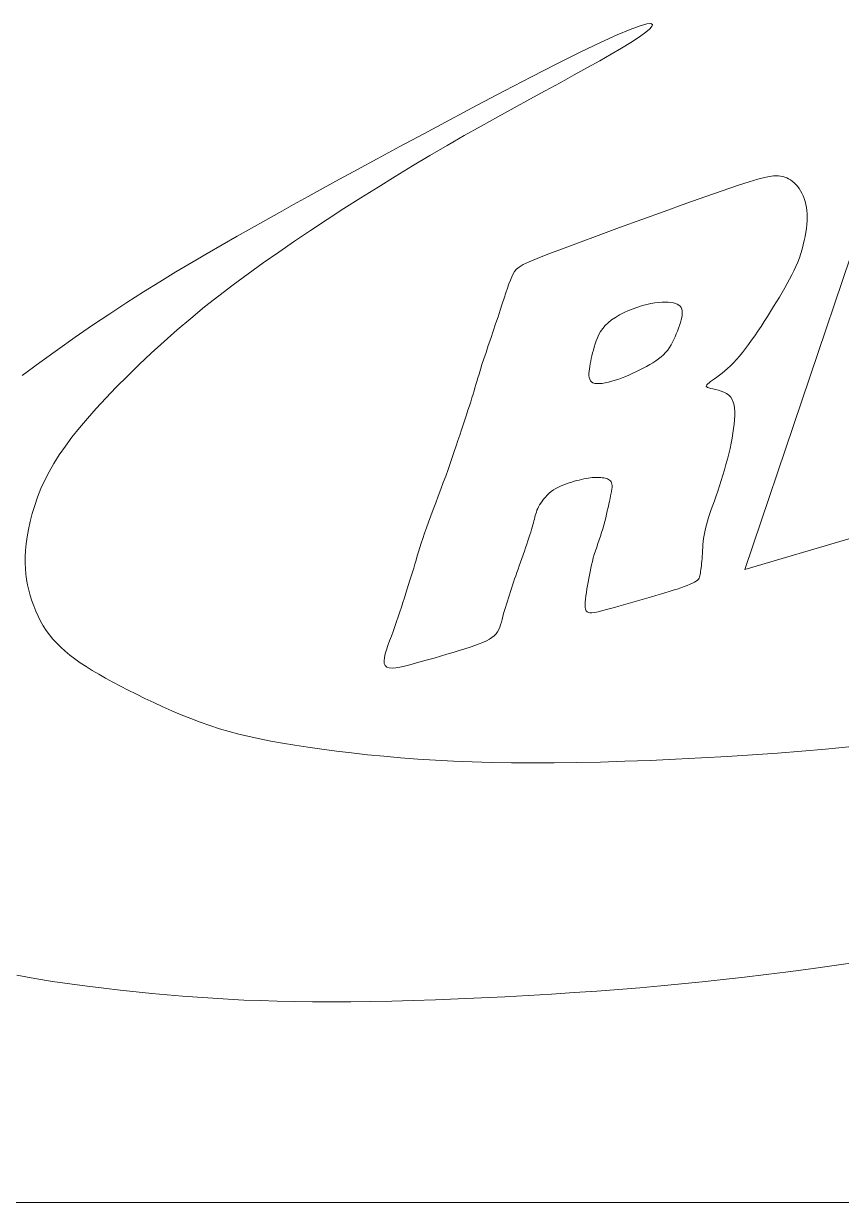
# Model space of a CAD drawing. Header units: millimetres. Extents: x -92 to 3444, y 120 to 2400.
# Drawn here: x 832.2 to 881.5, y 120 to 191 of the extents above; entities that cross this region are included whole.
import ezdxf

# ---------------------------------------------------------------- set-up
doc = ezdxf.new("R2010")
doc.units = ezdxf.units.MM
doc.header["$LTSCALE"] = 12
for name, color, linetype, lineweight in [('圖框層', 7, 'Continuous', 20), ('標題 (ISO)', 7, 'Continuous', 40), ('輪廓線層', 7, 'Continuous', 13)]:
    doc.layers.add(name, color=color, linetype=linetype, lineweight=lineweight)
doc.styles.add('文字型式61', font='')
doc.styles.add('文字型式65', font='')
doc.styles.add('文字型式85', font='')
doc.styles.add('文字型式88', font='')
doc.styles.get('文字型式61').set_extended_font_data('DFKai-SB')
doc.styles.get('文字型式65').set_extended_font_data('DFKai-SB')
doc.styles.get('文字型式85').set_extended_font_data('DFKai-SB')
doc.styles.get('文字型式88').set_extended_font_data('DFKai-SB')

# ---------------------------------------------------------------- blocks, each defined once
blk = doc.blocks.new('標題欄框 ISO')
at = {"layer": '圖框層', "color": 7}
blk.add_line((85.948, 15.0347), (362.948, 15.0347), dxfattribs=at)
at = {"layer": '輪廓線層', "color": 1}
for p, q in [((148.1926, 20.8598), (148.2763, 20.8978)), ((148.2763, 20.8978), (148.3422, 20.9253)), ((148.3422, 20.9253), (148.3917, 20.9432)), ((148.4137, 20.9059), (148.3828, 20.884)), ((148.3917, 20.9432), (148.4259, 20.9526)), ((148.4365, 20.9244), (148.4137, 20.9059)), ((148.4259, 20.9526), (148.4463, 20.9543)), ((148.4503, 20.9392), (148.4365, 20.9244)), ((148.4463, 20.9543), (148.4539, 20.9496)), ((148.4539, 20.9496), (148.4503, 20.9392)), ((148.0908, 20.8107), (148.1926, 20.8598)), ((148.3443, 20.8591), (148.2988, 20.8313)), ((148.3828, 20.884), (148.3443, 20.8591)), ((147.9739, 20.7523), (148.0908, 20.8107)), ((148.2471, 20.8009), (148.1897, 20.7681)), ((148.2988, 20.8313), (148.2471, 20.8009)), ((147.8461, 20.687), (147.9739, 20.7523)), ((148.1272, 20.7331), (148.0604, 20.6962)), ((148.1897, 20.7681), (148.1272, 20.7331)), ((147.7113, 20.6169), (147.8461, 20.687)), ((148.0604, 20.6962), (147.9897, 20.6575)), ((147.5735, 20.5444), (147.7113, 20.6169)), ((147.9157, 20.6171), (147.8387, 20.5751)), ((147.9897, 20.6575), (147.9157, 20.6171)), ((147.4368, 20.4718), (147.5735, 20.5444)), ((147.8387, 20.5751), (147.7591, 20.5315)), ((147.6773, 20.4864), (147.5938, 20.4398)), ((147.7591, 20.5315), (147.6773, 20.4864)), ((147.3052, 20.4014), (147.4368, 20.4718)), ((147.5938, 20.4398), (147.5088, 20.3918)), ((147.1826, 20.3355), (147.3052, 20.4014)), ((147.5088, 20.3918), (147.4228, 20.3424)), ((147.0721, 20.2758), (147.1826, 20.3355)), ((147.4228, 20.3424), (147.3362, 20.2917)), ((146.9729, 20.222), (147.0721, 20.2758)), ((147.3362, 20.2917), (147.2493, 20.2399)), ((146.8831, 20.1729), (146.9729, 20.222)), ((147.1624, 20.1872), (147.0757, 20.1336)), ((147.2493, 20.2399), (147.1624, 20.1872)), ((146.7246, 20.0856), (146.801, 20.1278)), ((146.801, 20.1278), (146.8831, 20.1729)), ((147.0757, 20.1336), (146.9896, 20.0796)), ((146.6522, 20.0454), (146.7246, 20.0856)), ((146.9896, 20.0796), (146.9043, 20.0251)), ((146.5819, 20.0062), (146.6522, 20.0454)), ((146.9043, 20.0251), (146.8202, 19.9705)), ((146.4406, 19.927), (146.5119, 19.967)), ((146.5119, 19.967), (146.5819, 20.0062)), ((146.8202, 19.9705), (146.7375, 19.9159)), ((146.3679, 19.886), (146.4406, 19.927)), ((146.7375, 19.9159), (146.6565, 19.8615)), ((146.2177, 19.7999), (146.2935, 19.8436)), ((146.2935, 19.8436), (146.3679, 19.886)), ((146.6565, 19.8615), (146.5772, 19.8071)), ((146.1402, 19.7545), (146.2177, 19.7999)), ((146.5772, 19.8071), (146.4996, 19.7526)), ((146.0611, 19.7072), (146.1402, 19.7545)), ((146.4996, 19.7526), (146.4236, 19.6979)), ((145.8982, 19.6067), (145.9805, 19.658)), ((145.9805, 19.658), (146.0611, 19.7072)), ((146.4236, 19.6979), (146.3493, 19.6429)), ((145.8143, 19.553), (145.8982, 19.6067)), ((146.3493, 19.6429), (146.2766, 19.5873)), ((145.729, 19.4971), (145.8143, 19.553)), ((146.2766, 19.5873), (146.2054, 19.5312)), ((145.6425, 19.4391), (145.729, 19.4971)), ((146.2054, 19.5312), (146.1358, 19.4742)), ((145.555, 19.3789), (145.6425, 19.4391)), ((146.0678, 19.4165), (146.0016, 19.3582)), ((146.1358, 19.4742), (146.0678, 19.4165)), ((145.4667, 19.3168), (145.555, 19.3789)), ((146.0016, 19.3582), (145.9376, 19.2999)), ((145.3777, 19.2528), (145.4667, 19.3168)), ((145.9376, 19.2999), (145.8761, 19.2419)), ((145.2883, 19.187), (145.3777, 19.2528)), ((145.8761, 19.2419), (145.8174, 19.1846)), ((145.8174, 19.1846), (145.7618, 19.1286)), ((145.7618, 19.1286), (145.7096, 19.0741)), ((145.7096, 19.0741), (145.6612, 19.0217)), ((145.6612, 19.0217), (145.6167, 18.9716)), ((145.6167, 18.9716), (145.5762, 18.9236)), ((145.5762, 18.9236), (145.5393, 18.8774)), ((145.5059, 18.8326), (145.4757, 18.7889)), ((145.5393, 18.8774), (145.5059, 18.8326)), ((145.4757, 18.7889), (145.4486, 18.7461)), ((145.4486, 18.7461), (145.4243, 18.7037)), ((145.4027, 18.6614), (145.3835, 18.619)), ((145.4243, 18.7037), (145.4027, 18.6614)), ((145.3835, 18.619), (145.3667, 18.5767)), ((145.3521, 18.5348), (145.3397, 18.4936)), ((145.3667, 18.5767), (145.3521, 18.5348)), ((145.3397, 18.4936), (145.3293, 18.4533)), ((145.3208, 18.4143), (145.3142, 18.3769)), ((145.3293, 18.4533), (145.3208, 18.4143)), ((145.3142, 18.3769), (145.3093, 18.3413)), ((145.306, 18.3077), (145.3043, 18.276)), ((145.3093, 18.3413), (145.306, 18.3077)), ((145.3043, 18.276), (145.304, 18.2458)), ((145.304, 18.2458), (145.3052, 18.217)), ((145.3052, 18.217), (145.3077, 18.1892)), ((145.3077, 18.1892), (145.3115, 18.1621)), ((145.3115, 18.1621), (145.3164, 18.1355)), ((145.3164, 18.1355), (145.3225, 18.1091)), ((145.3225, 18.1091), (145.3296, 18.0827)), ((145.3296, 18.0827), (145.3377, 18.0563)), ((145.3377, 18.0563), (145.347, 18.0301)), ((145.347, 18.0301), (145.3573, 18.0042)), ((145.3573, 18.0042), (145.3688, 17.9788)), ((145.3688, 17.9788), (145.3814, 17.954)), ((145.3814, 17.954), (145.3951, 17.9299)), ((145.3951, 17.9299), (145.4101, 17.9067)), ((145.4101, 17.9067), (145.4262, 17.8844)), ((145.4262, 17.8844), (145.4437, 17.863)), ((145.4437, 17.863), (145.4625, 17.8423)), ((145.4625, 17.8423), (145.4828, 17.8223)), ((145.4828, 17.8223), (145.5047, 17.8026)), ((145.5047, 17.8026), (145.5283, 17.7833)), ((145.5283, 17.7833), (145.5536, 17.7642)), ((145.5536, 17.7642), (145.5807, 17.7451)), ((145.5807, 17.7451), (145.6098, 17.7259)), ((145.6098, 17.7259), (145.6408, 17.7066)), ((145.6408, 17.7066), (145.6735, 17.6871)), ((145.6735, 17.6871), (145.7081, 17.6675)), ((145.7081, 17.6675), (145.7444, 17.6476)), ((145.7444, 17.6476), (145.7824, 17.6276)), ((145.7824, 17.6276), (145.822, 17.6072)), ((145.822, 17.6072), (145.8631, 17.5866)), ((145.8631, 17.5866), (145.9058, 17.5658)), ((145.9058, 17.5658), (145.9498, 17.5448)), ((145.9498, 17.5448), (145.995, 17.524)), ((145.995, 17.524), (146.0411, 17.5035)), ((146.0411, 17.5035), (146.088, 17.4835)), ((146.088, 17.4835), (146.1355, 17.4644)), ((146.1355, 17.4644), (146.1833, 17.4462)), ((146.1833, 17.4462), (146.2313, 17.4293)), ((146.2313, 17.4293), (146.2795, 17.4137)), ((146.2795, 17.4137), (146.3281, 17.3993)), ((146.3281, 17.3993), (146.3777, 17.3861)), ((146.3777, 17.3861), (146.4289, 17.3738)), ((146.4289, 17.3738), (146.482, 17.3622)), ((146.482, 17.3622), (146.5376, 17.3513)), ((146.5376, 17.3513), (146.5961, 17.3408)), ((146.5961, 17.3408), (146.6582, 17.3305)), ((146.6582, 17.3305), (146.7241, 17.3204)), ((146.7241, 17.3204), (146.7937, 17.3105)), ((146.7937, 17.3105), (146.8667, 17.3009)), ((146.8667, 17.3009), (146.943, 17.2917)), ((146.943, 17.2917), (147.0222, 17.283)), ((148.9559, 17.2825), (149.0813, 17.2915)), ((149.0813, 17.2915), (149.2034, 17.3012)), ((149.2034, 17.3012), (149.3226, 17.3115)), ((149.3226, 17.3115), (149.4391, 17.3225)), ((147.0222, 17.283), (147.1042, 17.275)), ((147.1042, 17.275), (147.1885, 17.2676)), ((147.1885, 17.2676), (147.2751, 17.2611)), ((147.2751, 17.2611), (147.3637, 17.2554)), ((147.3637, 17.2554), (147.4546, 17.2507)), ((147.4546, 17.2507), (147.5484, 17.247)), ((147.5484, 17.247), (147.6453, 17.2442)), ((147.6453, 17.2442), (147.7458, 17.2425)), ((147.7458, 17.2425), (147.8504, 17.2418)), ((147.8504, 17.2418), (147.9595, 17.2422)), ((147.9595, 17.2422), (148.0734, 17.2437)), ((148.0734, 17.2437), (148.1923, 17.2463)), ((148.1923, 17.2463), (148.3155, 17.2499)), ((148.3155, 17.2499), (148.4417, 17.2546)), ((148.4417, 17.2546), (148.57, 17.2603)), ((148.57, 17.2603), (148.6992, 17.2668)), ((148.6992, 17.2668), (148.8282, 17.2742)), ((148.8282, 17.2742), (148.9559, 17.2825)), ((149.3655, 16.2238), (149.2492, 16.2081)), ((149.4838, 16.2406), (149.3655, 16.2238)), ((145.352, 16.1591), (145.2616, 16.1752)), ((148.9151, 16.1664), (148.8088, 16.1543)), ((149.0237, 16.1794), (148.9151, 16.1664)), ((149.1351, 16.1933), (149.0237, 16.1794)), ((149.2492, 16.2081), (149.1351, 16.1933)), ((145.441, 16.1447), (145.352, 16.1591)), ((145.5286, 16.1319), (145.441, 16.1447)), ((145.6147, 16.1204), (145.5286, 16.1319)), ((145.699, 16.1101), (145.6147, 16.1204)), ((145.7815, 16.1009), (145.699, 16.1101)), ((148.2831, 16.1043), (148.1736, 16.096)), ((148.3901, 16.1131), (148.2831, 16.1043)), ((148.4954, 16.1224), (148.3901, 16.1131)), ((148.5997, 16.1323), (148.4954, 16.1224)), ((148.7039, 16.1429), (148.5997, 16.1323)), ((148.8088, 16.1543), (148.7039, 16.1429)), ((145.8619, 16.0924), (145.7815, 16.1009)), ((145.9404, 16.0846), (145.8619, 16.0924)), ((146.0174, 16.0773), (145.9404, 16.0846)), ((146.0935, 16.0708), (146.0174, 16.0773)), ((146.1694, 16.0648), (146.0935, 16.0708)), ((146.2458, 16.0596), (146.1694, 16.0648)), ((146.3233, 16.055), (146.2458, 16.0596)), ((146.4026, 16.0511), (146.3233, 16.055)), ((146.4843, 16.0479), (146.4026, 16.0511)), ((146.5689, 16.0454), (146.4843, 16.0479)), ((146.6567, 16.0436), (146.5689, 16.0454)), ((146.7476, 16.0426), (146.6567, 16.0436)), ((146.8418, 16.0423), (146.7476, 16.0426)), ((146.9394, 16.0428), (146.8418, 16.0423)), ((147.0404, 16.044), (146.9394, 16.0428)), ((147.1449, 16.046), (147.0404, 16.044)), ((147.2529, 16.0488), (147.1449, 16.046)), ((147.3644, 16.0524), (147.2529, 16.0488)), ((147.4787, 16.0568), (147.3644, 16.0524)), ((147.5948, 16.0618), (147.4787, 16.0568)), ((147.712, 16.0675), (147.5948, 16.0618)), ((147.8294, 16.0738), (147.712, 16.0675)), ((147.946, 16.0807), (147.8294, 16.0738)), ((148.061, 16.0881), (147.946, 16.0807)), ((148.1736, 16.096), (148.061, 16.0881))]:
    blk.add_line(p, q, dxfattribs=at)
at = {"layer": '輪廓線層', "color": 116}
for p, q in [((149.0167, 20.1815), (149.0419, 20.187)), ((149.0419, 20.187), (149.0606, 20.1896)), ((149.0606, 20.1896), (149.0747, 20.1902)), ((149.0747, 20.1902), (149.0863, 20.1895)), ((149.0863, 20.1895), (149.0972, 20.188)), ((149.0972, 20.188), (149.1077, 20.1859)), ((149.1077, 20.1859), (149.1179, 20.183)), ((148.8091, 20.1162), (148.8812, 20.1405)), ((148.8812, 20.1405), (148.9384, 20.159)), ((148.9384, 20.159), (148.9829, 20.1724)), ((148.9829, 20.1724), (149.0167, 20.1815)), ((149.1179, 20.183), (149.1278, 20.1793)), ((149.1278, 20.1793), (149.1373, 20.1748)), ((149.1373, 20.1748), (149.1466, 20.1693)), ((149.1466, 20.1693), (149.1557, 20.1629)), ((149.1557, 20.1629), (149.1645, 20.1554)), ((149.1645, 20.1554), (149.1732, 20.1467)), ((149.1732, 20.1467), (149.1816, 20.1371)), ((149.1816, 20.1371), (149.1896, 20.1264)), ((148.621, 20.0503), (148.7214, 20.0857)), ((148.7214, 20.0857), (148.8091, 20.1162)), ((149.1896, 20.1264), (149.1972, 20.1149)), ((149.1972, 20.1149), (149.2042, 20.1025)), ((149.2042, 20.1025), (149.2105, 20.0894)), ((149.2105, 20.0894), (149.2161, 20.0757)), ((149.2161, 20.0757), (149.2208, 20.0614)), ((148.4, 19.9708), (148.5125, 20.0114)), ((148.5125, 20.0114), (148.621, 20.0503)), ((149.2208, 20.0614), (149.2245, 20.0465)), ((149.2245, 20.0465), (149.2274, 20.0312)), ((149.2274, 20.0312), (149.2293, 20.0153)), ((149.2293, 20.0153), (149.2304, 19.9988)), ((148.2878, 19.93), (148.4, 19.9708)), ((149.23, 19.9638), (149.2287, 19.9453)), ((149.2306, 19.9816), (149.23, 19.9638)), ((149.2304, 19.9988), (149.2306, 19.9816)), ((148.0818, 19.854), (148.1803, 19.8905)), ((148.1803, 19.8905), (148.2878, 19.93)), ((148.9171, 18.2133), (149.4905, 19.9062)), ((149.2237, 19.9062), (149.2202, 19.8856)), ((149.2266, 19.9261), (149.2237, 19.9062)), ((149.2287, 19.9453), (149.2266, 19.9261)), ((147.9966, 19.8221), (148.0818, 19.854)), ((149.2109, 19.843), (149.2051, 19.8213)), ((149.2159, 19.8645), (149.2109, 19.843)), ((149.2202, 19.8856), (149.2159, 19.8645)), ((147.8342, 19.7578), (147.8744, 19.7749)), ((147.8744, 19.7749), (147.9278, 19.7959)), ((147.9278, 19.7959), (147.9966, 19.8221)), ((149.1911, 19.7776), (149.1829, 19.756)), ((149.1985, 19.7995), (149.1911, 19.7776)), ((149.2051, 19.8213), (149.1985, 19.7995)), ((147.7613, 19.7094), (147.7707, 19.7207)), ((147.7707, 19.7207), (147.7846, 19.7318)), ((147.7846, 19.7318), (147.805, 19.7438)), ((147.805, 19.7438), (147.8342, 19.7578)), ((149.1642, 19.7132), (149.1537, 19.6919)), ((149.174, 19.7345), (149.1642, 19.7132)), ((149.1829, 19.756), (149.174, 19.7345)), ((147.7332, 19.6467), (147.7404, 19.6658)), ((147.7404, 19.6658), (147.7473, 19.6825)), ((147.7473, 19.6825), (147.7541, 19.697)), ((147.7541, 19.697), (147.7613, 19.7094)), ((149.1425, 19.6705), (149.1305, 19.6488)), ((149.1537, 19.6919), (149.1425, 19.6705)), ((147.7091, 19.5752), (147.7177, 19.6015)), ((147.7177, 19.6015), (147.7257, 19.6253)), ((147.7257, 19.6253), (147.7332, 19.6467)), ((149.1047, 19.6043), (149.0909, 19.5811)), ((149.1179, 19.6268), (149.1047, 19.6043)), ((149.1305, 19.6488), (149.1179, 19.6268)), ((147.6894, 19.5151), (147.6997, 19.5464)), ((147.6997, 19.5464), (147.7091, 19.5752)), ((148.3805, 19.5308), (148.4033, 19.5379)), ((148.4033, 19.5379), (148.4251, 19.5436)), ((148.4251, 19.5436), (148.446, 19.5481)), ((148.446, 19.5481), (148.4658, 19.5515)), ((148.4658, 19.5515), (148.4844, 19.5538)), ((148.4844, 19.5538), (148.5019, 19.5551)), ((148.5019, 19.5551), (148.5181, 19.5554)), ((148.5181, 19.5554), (148.533, 19.5549)), ((148.533, 19.5549), (148.5465, 19.5536)), ((148.5465, 19.5536), (148.5586, 19.5516)), ((148.5586, 19.5516), (148.5692, 19.5487)), ((148.5692, 19.5487), (148.5785, 19.5451)), ((148.5785, 19.5451), (148.5862, 19.5405)), ((148.5862, 19.5405), (148.5926, 19.535)), ((148.5926, 19.535), (148.5974, 19.5284)), ((149.0765, 19.5573), (149.0617, 19.5329)), ((149.0909, 19.5811), (149.0765, 19.5573)), ((147.6663, 19.4459), (147.6782, 19.4814)), ((147.6782, 19.4814), (147.6894, 19.5151)), ((148.2483, 19.466), (148.2676, 19.4791)), ((148.2676, 19.4791), (148.2886, 19.4913)), ((148.2886, 19.4913), (148.3108, 19.5027)), ((148.3108, 19.5027), (148.3338, 19.5132)), ((148.3338, 19.5132), (148.3572, 19.5226)), ((148.3572, 19.5226), (148.3805, 19.5308)), ((148.5974, 19.5284), (148.6008, 19.5207)), ((148.6004, 19.4787), (148.5974, 19.4659)), ((148.6024, 19.4907), (148.6004, 19.4787)), ((148.6008, 19.5207), (148.6027, 19.5119)), ((148.6032, 19.5018), (148.6024, 19.4907)), ((148.6027, 19.5119), (148.6032, 19.5018)), ((149.0308, 19.4833), (149.0151, 19.4585)), ((149.0464, 19.5082), (149.0308, 19.4833)), ((149.0617, 19.5329), (149.0464, 19.5082)), ((147.654, 19.4095), (147.6663, 19.4459)), ((148.1935, 19.4078), (148.2039, 19.423)), ((148.2039, 19.423), (148.2164, 19.4379)), ((148.2164, 19.4379), (148.2311, 19.4522)), ((148.2311, 19.4522), (148.2483, 19.466)), ((148.5841, 19.4245), (148.5788, 19.4102)), ((148.5891, 19.4386), (148.5841, 19.4245)), ((148.5936, 19.4525), (148.5891, 19.4386)), ((148.5974, 19.4659), (148.5936, 19.4525)), ((148.9992, 19.4339), (148.9833, 19.4099)), ((149.0151, 19.4585), (148.9992, 19.4339)), ((147.6296, 19.337), (147.6417, 19.3729)), ((147.6417, 19.3729), (147.654, 19.4095)), ((148.1661, 19.3455), (148.1714, 19.361)), ((148.1714, 19.361), (148.1775, 19.3766)), ((148.1775, 19.3766), (148.1848, 19.3923)), ((148.1848, 19.3923), (148.1935, 19.4078)), ((148.5612, 19.3678), (148.5545, 19.3541)), ((148.5675, 19.3818), (148.5612, 19.3678)), ((148.5733, 19.396), (148.5675, 19.3818)), ((148.5788, 19.4102), (148.5733, 19.396)), ((148.9517, 19.3641), (148.9362, 19.3426)), ((148.9674, 19.3866), (148.9517, 19.3641)), ((148.9833, 19.4099), (148.9674, 19.3866)), ((147.6073, 19.2706), (147.618, 19.3026)), ((147.618, 19.3026), (147.6296, 19.337)), ((148.1497, 19.2862), (148.1533, 19.3005)), ((148.1533, 19.3005), (148.1572, 19.3152)), ((148.1572, 19.3152), (148.1615, 19.3301)), ((148.1615, 19.3301), (148.1661, 19.3455)), ((148.5199, 19.3031), (148.5089, 19.2917)), ((148.53, 19.3151), (148.5199, 19.3031)), ((148.539, 19.3277), (148.53, 19.3151)), ((148.5471, 19.3407), (148.539, 19.3277)), ((148.5545, 19.3541), (148.5471, 19.3407)), ((148.9055, 19.3026), (148.8903, 19.2842)), ((148.9207, 19.3221), (148.9055, 19.3026)), ((148.9362, 19.3426), (148.9207, 19.3221)), ((147.5898, 19.2165), (147.5978, 19.2417)), ((147.5978, 19.2417), (147.6073, 19.2706)), ((148.1388, 19.233), (148.141, 19.2457)), ((148.141, 19.2457), (148.1435, 19.2588)), ((148.1435, 19.2588), (148.1464, 19.2723)), ((148.1464, 19.2723), (148.1497, 19.2862)), ((148.4397, 19.2417), (148.4237, 19.2326)), ((148.4551, 19.2509), (148.4397, 19.2417)), ((148.4698, 19.2605), (148.4551, 19.2509)), ((148.4837, 19.2704), (148.4698, 19.2605)), ((148.4967, 19.2808), (148.4837, 19.2704)), ((148.5089, 19.2917), (148.4967, 19.2808)), ((148.8604, 19.2508), (148.8457, 19.2359)), ((148.8753, 19.2669), (148.8604, 19.2508)), ((148.8903, 19.2842), (148.8753, 19.2669)), ((147.5771, 19.1752), (147.5829, 19.1946)), ((147.5829, 19.1946), (147.5898, 19.2165)), ((148.135, 19.1975), (148.1357, 19.2088)), ((148.135, 19.1869), (148.135, 19.1975)), ((148.1361, 19.1772), (148.135, 19.1869)), ((148.1357, 19.2088), (148.137, 19.2206)), ((148.137, 19.2206), (148.1388, 19.233)), ((148.3198, 19.1829), (148.3019, 19.1759)), ((148.3376, 19.1904), (148.3198, 19.1829)), ((148.3553, 19.1984), (148.3376, 19.1904)), ((148.3729, 19.2066), (148.3553, 19.1984)), ((148.3902, 19.2151), (148.3729, 19.2066)), ((148.4072, 19.2238), (148.3902, 19.2151)), ((148.4237, 19.2326), (148.4072, 19.2238)), ((148.7897, 19.1882), (148.7772, 19.1789)), ((148.8029, 19.1985), (148.7897, 19.1882)), ((148.8168, 19.2098), (148.8029, 19.1985)), ((148.8311, 19.2223), (148.8168, 19.2098)), ((148.8457, 19.2359), (148.8311, 19.2223)), ((147.5579, 19.1099), (147.5626, 19.1258)), ((147.5626, 19.1258), (147.5672, 19.1415)), ((147.5672, 19.1415), (147.5719, 19.1578)), ((147.5719, 19.1578), (147.5771, 19.1752)), ((148.1384, 19.1686), (148.1361, 19.1772)), ((148.1421, 19.1612), (148.1384, 19.1686)), ((148.1475, 19.1551), (148.1421, 19.1612)), ((148.1547, 19.1505), (148.1475, 19.1551)), ((148.1638, 19.1476), (148.1547, 19.1505)), ((148.1748, 19.1462), (148.1638, 19.1476)), ((148.1874, 19.1463), (148.1748, 19.1462)), ((148.2014, 19.1476), (148.1874, 19.1463)), ((148.2165, 19.1501), (148.2014, 19.1476)), ((148.2326, 19.1537), (148.2165, 19.1501)), ((148.2493, 19.1581), (148.2326, 19.1537)), ((148.2666, 19.1634), (148.2493, 19.1581)), ((148.2842, 19.1693), (148.2666, 19.1634)), ((148.3019, 19.1759), (148.2842, 19.1693)), ((148.7246, 19.1371), (148.724, 19.1335)), ((148.724, 19.1335), (148.7258, 19.1304)), ((148.7272, 19.1411), (148.7246, 19.1371)), ((148.7258, 19.1304), (148.7299, 19.1275)), ((148.7317, 19.1456), (148.7272, 19.1411)), ((148.7299, 19.1275), (148.7366, 19.1248)), ((148.738, 19.1508), (148.7317, 19.1456)), ((148.7366, 19.1248), (148.746, 19.1223)), ((148.7458, 19.1566), (148.738, 19.1508)), ((148.7551, 19.1632), (148.7458, 19.1566)), ((148.746, 19.1223), (148.7575, 19.1197)), ((148.7656, 19.1706), (148.7551, 19.1632)), ((148.7772, 19.1789), (148.7656, 19.1706)), ((147.541, 19.0553), (147.5472, 19.0749)), ((147.5472, 19.0749), (147.5529, 19.0931)), ((147.5529, 19.0931), (147.5579, 19.1099)), ((148.7575, 19.1197), (148.7705, 19.1168)), ((148.7705, 19.1168), (148.7845, 19.1132)), ((148.7845, 19.1132), (148.7987, 19.1089)), ((148.7987, 19.1089), (148.8126, 19.1035)), ((148.8126, 19.1035), (148.8256, 19.0968)), ((148.8256, 19.0968), (148.837, 19.0886)), ((148.837, 19.0886), (148.8464, 19.0787)), ((148.8464, 19.0787), (148.8538, 19.067)), ((148.8538, 19.067), (148.8594, 19.0538)), ((147.5195, 18.9891), (147.5271, 19.0123)), ((147.5271, 19.0123), (147.5343, 19.0344)), ((147.5343, 19.0344), (147.541, 19.0553)), ((148.8594, 19.0538), (148.8633, 19.0389)), ((148.8633, 19.0389), (148.8657, 19.0226)), ((148.8657, 19.0226), (148.8668, 19.0048)), ((148.8668, 19.0048), (148.8667, 18.9857)), ((147.5033, 18.94), (147.5115, 18.9649)), ((147.5115, 18.9649), (147.5195, 18.9891)), ((148.8638, 18.9436), (148.8611, 18.9208)), ((148.8657, 18.9652), (148.8638, 18.9436)), ((148.8667, 18.9857), (148.8657, 18.9652)), ((147.4772, 18.861), (147.4861, 18.888)), ((147.4861, 18.888), (147.4948, 18.9143)), ((147.4948, 18.9143), (147.5033, 18.94)), ((148.8577, 18.8971), (148.8535, 18.8725)), ((148.8611, 18.9208), (148.8577, 18.8971)), ((147.4585, 18.805), (147.468, 18.8334)), ((147.468, 18.8334), (147.4772, 18.861)), ((148.8487, 18.8471), (148.8431, 18.8211)), ((148.8535, 18.8725), (148.8487, 18.8471)), ((147.4381, 18.7456), (147.4485, 18.7757)), ((147.4485, 18.7757), (147.4585, 18.805)), ((148.8301, 18.7677), (148.8228, 18.7405)), ((148.8369, 18.7946), (148.8301, 18.7677)), ((148.8431, 18.8211), (148.8369, 18.7946)), ((147.4157, 18.6824), (147.4272, 18.7145)), ((147.4272, 18.7145), (147.4381, 18.7456)), ((148.8149, 18.7133), (148.8067, 18.6861)), ((148.8228, 18.7405), (148.8149, 18.7133)), ((147.391, 18.6157), (147.4036, 18.6494)), ((147.4036, 18.6494), (147.4157, 18.6824)), ((148.0347, 18.6481), (148.0214, 18.6436)), ((148.048, 18.6521), (148.0347, 18.6481)), ((148.061, 18.6558), (148.048, 18.6521)), ((148.0736, 18.6592), (148.061, 18.6558)), ((148.0858, 18.6623), (148.0736, 18.6592)), ((148.0976, 18.6651), (148.0858, 18.6623)), ((148.1091, 18.6676), (148.0976, 18.6651)), ((148.1201, 18.6697), (148.1091, 18.6676)), ((148.1307, 18.6716), (148.1201, 18.6697)), ((148.141, 18.673), (148.1307, 18.6716)), ((148.1509, 18.6742), (148.141, 18.673)), ((148.1603, 18.675), (148.1509, 18.6742)), ((148.1694, 18.6755), (148.1603, 18.675)), ((148.1781, 18.6756), (148.1694, 18.6755)), ((148.1864, 18.6754), (148.1781, 18.6756)), ((148.1943, 18.6749), (148.1864, 18.6754)), ((148.2018, 18.6741), (148.1943, 18.6749)), ((148.209, 18.673), (148.2018, 18.6741)), ((148.2158, 18.6716), (148.209, 18.673)), ((148.2222, 18.6698), (148.2158, 18.6716)), ((148.2281, 18.6677), (148.2222, 18.6698)), ((148.2336, 18.6651), (148.2281, 18.6677)), ((148.2384, 18.662), (148.2336, 18.6651)), ((148.2426, 18.6582), (148.2384, 18.662)), ((148.246, 18.6536), (148.2426, 18.6582)), ((148.2485, 18.6483), (148.246, 18.6536)), ((148.2502, 18.642), (148.2485, 18.6483)), ((148.7983, 18.6592), (148.7897, 18.6329)), ((148.8067, 18.6861), (148.7983, 18.6592)), ((147.3783, 18.5817), (147.391, 18.6157)), ((147.9351, 18.5956), (147.9251, 18.5862)), ((147.9458, 18.6045), (147.9351, 18.5956)), ((147.9572, 18.6128), (147.9458, 18.6045)), ((147.9692, 18.6203), (147.9572, 18.6128)), ((147.9818, 18.627), (147.9692, 18.6203)), ((147.9947, 18.6331), (147.9818, 18.627)), ((148.008, 18.6386), (147.9947, 18.6331)), ((148.0214, 18.6436), (148.008, 18.6386)), ((148.2435, 18.5834), (148.2461, 18.5957)), ((148.2461, 18.5957), (148.2483, 18.6069)), ((148.2483, 18.6069), (148.2499, 18.6172)), ((148.2499, 18.6172), (148.2508, 18.6265)), ((148.2509, 18.6347), (148.2502, 18.642)), ((148.2508, 18.6265), (148.2509, 18.6347)), ((148.7811, 18.6071), (148.7727, 18.5823)), ((148.7897, 18.6329), (148.7811, 18.6071)), ((147.353, 18.5146), (147.3655, 18.5479)), ((147.3655, 18.5479), (147.3783, 18.5817)), ((147.887, 18.5371), (147.8819, 18.5279)), ((147.893, 18.5468), (147.887, 18.5371)), ((147.8998, 18.5566), (147.893, 18.5468)), ((147.9074, 18.5666), (147.8998, 18.5566)), ((147.9159, 18.5765), (147.9074, 18.5666)), ((147.9251, 18.5862), (147.9159, 18.5765)), ((148.2307, 18.5246), (148.2341, 18.5407)), ((148.2341, 18.5407), (148.2375, 18.5559)), ((148.2375, 18.5559), (148.2406, 18.5702)), ((148.2406, 18.5702), (148.2435, 18.5834)), ((148.7565, 18.5358), (148.749, 18.5143)), ((148.7644, 18.5584), (148.7565, 18.5358)), ((148.7727, 18.5823), (148.7644, 18.5584)), ((147.3295, 18.4513), (147.3409, 18.4823)), ((147.3409, 18.4823), (147.353, 18.5146)), ((147.8631, 18.4753), (147.8607, 18.4662)), ((147.8654, 18.4842), (147.8631, 18.4753)), ((147.8679, 18.4929), (147.8654, 18.4842)), ((147.8707, 18.5015), (147.8679, 18.4929)), ((147.8739, 18.5101), (147.8707, 18.5015)), ((147.8776, 18.5189), (147.8739, 18.5101)), ((147.8819, 18.5279), (147.8776, 18.5189)), ((148.2143, 18.4542), (148.2188, 18.4725)), ((148.2188, 18.4725), (148.2231, 18.4904)), ((148.2231, 18.4904), (148.227, 18.5078)), ((148.227, 18.5078), (148.2307, 18.5246)), ((148.7355, 18.4742), (148.7295, 18.4553)), ((148.742, 18.4938), (148.7355, 18.4742)), ((148.749, 18.5143), (148.742, 18.4938)), ((147.3094, 18.3948), (147.3189, 18.422)), ((147.3189, 18.422), (147.3295, 18.4513)), ((147.8465, 18.4135), (147.8427, 18.4008)), ((147.8499, 18.4254), (147.8465, 18.4135)), ((147.8529, 18.4365), (147.8499, 18.4254)), ((147.8557, 18.4469), (147.8529, 18.4365)), ((147.8583, 18.4568), (147.8557, 18.4469)), ((147.8607, 18.4662), (147.8583, 18.4568)), ((148.1984, 18.3985), (148.2041, 18.4171)), ((148.2041, 18.4171), (148.2094, 18.4357)), ((148.2094, 18.4357), (148.2143, 18.4542)), ((148.7197, 18.4196), (148.7158, 18.4025)), ((148.7243, 18.4372), (148.7197, 18.4196)), ((148.7295, 18.4553), (148.7243, 18.4372)), ((147.293, 18.3456), (147.3008, 18.3694)), ((147.3008, 18.3694), (147.3094, 18.3948)), ((147.8285, 18.3567), (147.8228, 18.34)), ((147.8337, 18.3725), (147.8285, 18.3567)), ((147.8385, 18.3872), (147.8337, 18.3725)), ((147.8427, 18.4008), (147.8385, 18.3872)), ((148.1798, 18.3431), (148.1861, 18.3615)), ((148.1861, 18.3615), (148.1923, 18.3799)), ((148.1923, 18.3799), (148.1984, 18.3985)), ((148.7086, 18.3533), (148.7072, 18.3378)), ((148.7104, 18.3693), (148.7086, 18.3533)), ((148.7127, 18.3857), (148.7104, 18.3693)), ((148.7158, 18.4025), (148.7127, 18.3857)), ((149.4514, 18.3695), (148.9171, 18.2133)), ((147.2729, 18.2809), (147.2792, 18.3016)), ((147.2792, 18.3016), (147.2858, 18.3231)), ((147.2858, 18.3231), (147.293, 18.3456)), ((147.8104, 18.3046), (147.804, 18.2864)), ((147.8167, 18.3225), (147.8104, 18.3046)), ((147.8228, 18.34), (147.8167, 18.3225)), ((148.1618, 18.2888), (148.1676, 18.3067)), ((148.1676, 18.3067), (148.1736, 18.3248)), ((148.1736, 18.3248), (148.1798, 18.3431)), ((148.7045, 18.294), (148.7037, 18.2805)), ((148.7053, 18.3081), (148.7045, 18.294)), ((148.7062, 18.3227), (148.7053, 18.3081)), ((148.7072, 18.3378), (148.7062, 18.3227)), ((147.2548, 18.2204), (147.2608, 18.2406)), ((147.2608, 18.2406), (147.2668, 18.2606)), ((147.2668, 18.2606), (147.2729, 18.2809)), ((147.791, 18.2499), (147.7847, 18.2321)), ((147.7975, 18.2681), (147.791, 18.2499)), ((147.804, 18.2864), (147.7975, 18.2681)), ((148.1437, 18.219), (148.1475, 18.2362)), ((148.1475, 18.2362), (148.1518, 18.2536)), ((148.1518, 18.2536), (148.1565, 18.2711)), ((148.1565, 18.2711), (148.1618, 18.2888)), ((148.6992, 18.2324), (148.6979, 18.2221)), ((148.7004, 18.2435), (148.6992, 18.2324)), ((148.7016, 18.2552), (148.7004, 18.2435)), ((148.7027, 18.2675), (148.7016, 18.2552)), ((148.7037, 18.2805), (148.7027, 18.2675)), ((147.2359, 18.1587), (147.2423, 18.1796)), ((147.2423, 18.1796), (147.2486, 18.2001)), ((147.2486, 18.2001), (147.2548, 18.2204)), ((147.7672, 18.1818), (147.7618, 18.1657)), ((147.7729, 18.1981), (147.7672, 18.1818)), ((147.7787, 18.2149), (147.7729, 18.1981)), ((147.7847, 18.2321), (147.7787, 18.2149)), ((148.1338, 18.1674), (148.1369, 18.1846)), ((148.1369, 18.1846), (148.1401, 18.2018)), ((148.1401, 18.2018), (148.1437, 18.219)), ((148.6902, 18.1758), (148.6878, 18.1703)), ((148.6919, 18.1818), (148.6902, 18.1758)), ((148.6932, 18.1884), (148.6919, 18.1818)), ((148.6942, 18.1956), (148.6932, 18.1884)), ((148.6954, 18.2036), (148.6942, 18.1956)), ((148.6966, 18.2125), (148.6954, 18.2036)), ((148.6979, 18.2221), (148.6966, 18.2125)), ((147.2155, 18.0938), (147.2225, 18.1159)), ((147.2225, 18.1159), (147.2293, 18.1375)), ((147.2293, 18.1375), (147.2359, 18.1587)), ((147.7459, 18.1183), (147.7407, 18.1024)), ((147.7511, 18.1341), (147.7459, 18.1183)), ((147.7564, 18.1498), (147.7511, 18.1341)), ((147.7618, 18.1657), (147.7564, 18.1498)), ((148.1221, 18.0977), (148.1249, 18.1151)), ((148.1249, 18.1151), (148.1279, 18.1327)), ((148.1279, 18.1327), (148.1308, 18.1501)), ((148.1308, 18.1501), (148.1338, 18.1674)), ((148.5769, 18.115), (148.5573, 18.1087)), ((148.5954, 18.1212), (148.5769, 18.115)), ((148.6126, 18.1273), (148.5954, 18.1212)), ((148.6283, 18.1332), (148.6126, 18.1273)), ((148.6424, 18.1389), (148.6283, 18.1332)), ((148.6547, 18.1444), (148.6424, 18.1389)), ((148.6651, 18.1498), (148.6547, 18.1444)), ((148.6733, 18.1549), (148.6651, 18.1498)), ((148.6796, 18.1599), (148.6733, 18.1549)), ((148.6844, 18.165), (148.6796, 18.1599)), ((148.6878, 18.1703), (148.6844, 18.165)), ((147.2007, 18.048), (147.2083, 18.0712)), ((147.2083, 18.0712), (147.2155, 18.0938)), ((147.7303, 18.0703), (147.7251, 18.0541)), ((147.7355, 18.0864), (147.7303, 18.0703)), ((147.7407, 18.1024), (147.7355, 18.0864)), ((148.1163, 18.0493), (148.1176, 18.0645)), ((148.1176, 18.0645), (148.1196, 18.0807)), ((148.1196, 18.0807), (148.1221, 18.0977)), ((148.3783, 18.0552), (148.3547, 18.0484)), ((148.4018, 18.062), (148.3783, 18.0552)), ((148.4252, 18.0688), (148.4018, 18.062)), ((148.4484, 18.0756), (148.4252, 18.0688)), ((148.4713, 18.0824), (148.4484, 18.0756)), ((148.4937, 18.0891), (148.4713, 18.0824)), ((148.5156, 18.0957), (148.4937, 18.0891)), ((148.5368, 18.1022), (148.5156, 18.0957)), ((148.5573, 18.1087), (148.5368, 18.1022)), ((147.1768, 17.9758), (147.185, 18.0001)), ((147.185, 18.0001), (147.193, 18.0242)), ((147.193, 18.0242), (147.2007, 18.048)), ((147.7107, 18.0066), (147.7063, 17.9914)), ((147.7153, 18.0222), (147.7107, 18.0066)), ((147.7201, 18.0381), (147.7153, 18.0222)), ((147.7251, 18.0541), (147.7201, 18.0381)), ((148.1158, 18.0356), (148.1163, 18.0493)), ((148.1164, 18.0236), (148.1158, 18.0356)), ((148.1182, 18.0137), (148.1164, 18.0236)), ((148.1213, 18.0061), (148.1182, 18.0137)), ((148.126, 18.0007), (148.1213, 18.0061)), ((148.1322, 17.9973), (148.126, 18.0007)), ((148.1399, 17.9956), (148.1322, 17.9973)), ((148.1604, 17.9967), (148.1493, 17.9955)), ((148.1733, 17.9991), (148.1604, 17.9967)), ((148.1881, 18.0025), (148.1733, 17.9991)), ((148.2047, 18.0065), (148.1881, 18.0025)), ((148.2229, 18.0113), (148.2047, 18.0065)), ((148.2426, 18.0166), (148.2229, 18.0113)), ((148.2635, 18.0224), (148.2426, 18.0166)), ((148.2854, 18.0285), (148.2635, 18.0224)), ((148.308, 18.035), (148.2854, 18.0285)), ((148.3312, 18.0416), (148.308, 18.035)), ((148.3547, 18.0484), (148.3312, 18.0416)), ((147.1599, 17.9268), (147.1684, 17.9513)), ((147.1684, 17.9513), (147.1768, 17.9758)), ((147.695, 17.9489), (147.6912, 17.9359)), ((147.6986, 17.9625), (147.695, 17.9489)), ((147.7023, 17.9767), (147.6986, 17.9625)), ((147.7063, 17.9914), (147.7023, 17.9767)), ((148.1493, 17.9955), (148.1399, 17.9956)), ((147.1338, 17.8544), (147.1426, 17.8782)), ((147.1426, 17.8782), (147.1513, 17.9024)), ((147.1513, 17.9024), (147.1599, 17.9268)), ((147.659, 17.8805), (147.6479, 17.8715)), ((147.6681, 17.8903), (147.659, 17.8805)), ((147.6756, 17.9007), (147.6681, 17.8903)), ((147.6818, 17.9117), (147.6756, 17.9007)), ((147.6868, 17.9235), (147.6818, 17.9117)), ((147.6912, 17.9359), (147.6868, 17.9235)), ((147.1181, 17.8094), (147.1255, 17.8313)), ((147.1255, 17.8313), (147.1338, 17.8544)), ((147.5382, 17.8236), (147.5121, 17.8152)), ((147.5619, 17.8316), (147.5382, 17.8236)), ((147.5835, 17.8394), (147.5619, 17.8316)), ((147.6027, 17.8472), (147.5835, 17.8394)), ((147.6199, 17.855), (147.6027, 17.8472)), ((147.6349, 17.8631), (147.6199, 17.855)), ((147.6479, 17.8715), (147.6349, 17.8631)), ((147.1061, 17.7543), (147.1079, 17.7705)), ((147.1079, 17.7705), (147.1121, 17.789)), ((147.1121, 17.789), (147.1181, 17.8094)), ((147.3246, 17.7591), (147.2932, 17.7502)), ((147.3569, 17.7683), (147.3246, 17.7591)), ((147.3895, 17.7778), (147.3569, 17.7683)), ((147.4218, 17.7874), (147.3895, 17.7778)), ((147.4534, 17.797), (147.4218, 17.7874)), ((147.4836, 17.8063), (147.4534, 17.797)), ((147.5121, 17.8152), (147.4836, 17.8063)), ((147.1072, 17.7408), (147.1061, 17.7543)), ((147.1115, 17.7303), (147.1072, 17.7408)), ((147.1196, 17.7233), (147.1115, 17.7303)), ((147.1313, 17.7193), (147.1196, 17.7233)), ((147.1463, 17.7181), (147.1313, 17.7193)), ((147.1644, 17.7194), (147.1463, 17.7181)), ((147.1854, 17.7227), (147.1644, 17.7194)), ((147.209, 17.7278), (147.1854, 17.7227)), ((147.235, 17.7343), (147.209, 17.7278)), ((147.2632, 17.7419), (147.235, 17.7343)), ((147.2932, 17.7502), (147.2632, 17.7419))]:
    blk.add_line(p, q, dxfattribs=at)
at = {"layer": '標題 (ISO)'}
for tag, p, height, style in [('描述_001', (68.0605, 197.7524), 4, '文字型式65'), ('材料_001', (242.778, 30.1492), 3.5, '文字型式85'), ('狀態_001', (264.7973, 30.1299), 3.5, '文字型式85'), ('視圖比例_001', (286.4233, 30.171), 3.5, '文字型式85'), ('主題_001', (146.6854, 28.4179), 4, '文字型式65'), ('建立日期_001', (285.1133, 24.1161), 2.5, '文字型式88'), ('工程師_001', (286.4161, 17.1424), 3.5, '文字型式85'), ('設計師_001', (325.4161, 17.1424), 3.5, '文字型式85'), ('標題_001', (217.4233, 16.9007), 3.5, '文字型式85'), ('零件號碼_001', (248.9469, 17.1344), 2.9995, '文字型式61')]:
    blk.add_attdef(tag, p, '', height=height, dxfattribs=dict(at, style=style))

msp = doc.modelspace()

# ---------------------------------------------------------------- block references
at = {"xscale": 12, "yscale": 12, "zscale": 12}
msp.add_blockref('標題欄框 ISO', (-911.376, -60.417), dxfattribs=at)

doc.saveas('drawing.dxf')
